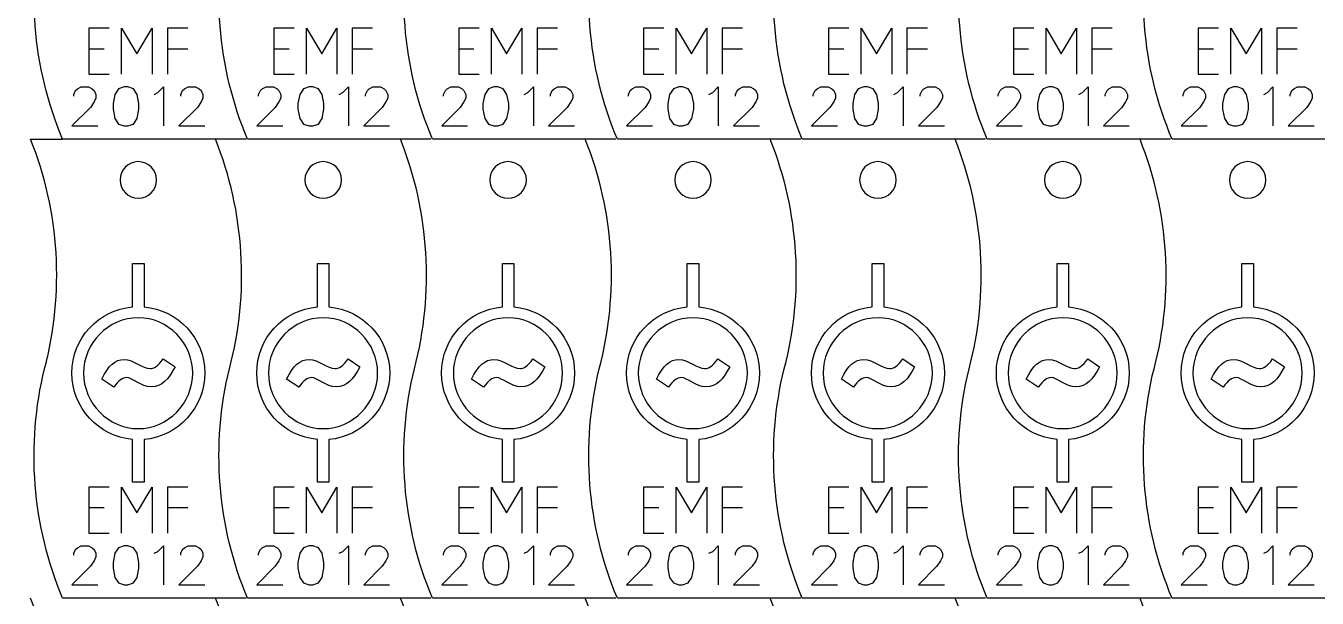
# Model space of a CAD drawing. Header units: millimetres. Extents: x 17 to 566, y -11 to 289.
# Drawn here: x 17.2 to 158, y 138.7 to 201 of the extents above; entities that cross this region are included whole.
import ezdxf

# ---------------------------------------------------------------- set-up
doc = ezdxf.new("R2010")
doc.units = ezdxf.units.MM
doc.layers.add('cut', color=7, linetype='CONTINUOUS')

msp = doc.modelspace()

# ---------------------------------------------------------------- linework, layer by layer
at = {"layer": 'cut', "color": 5}
for points in [[(24.03499, 200.747981), (24.03499, 195.747979)], [(26.25721, 200.747981), (24.03499, 200.747981)], [(27.597566, 200.747981), (29.264229, 197.970203)], [(27.597566, 195.747979), (27.597566, 200.747981)], [(29.264229, 197.970203), (30.930895, 200.747981)], [(30.930895, 200.747981), (30.930895, 195.747979)], [(32.597561, 200.747981), (32.597561, 195.747979)], [(34.819785, 200.747981), (32.597561, 200.747981)], [(44.204227, 200.747981), (44.204227, 195.747979)], [(46.426447, 200.747981), (44.204227, 200.747981)], [(47.766803, 200.747981), (49.433466, 197.970203)], [(47.766803, 195.747979), (47.766803, 200.747981)], [(49.433466, 197.970203), (51.100132, 200.747981)], [(51.100132, 200.747981), (51.100132, 195.747979)], [(52.766798, 200.747981), (52.766798, 195.747979)], [(54.989022, 200.747981), (52.766798, 200.747981)], [(64.373464, 200.747981), (64.373464, 195.747979)], [(66.595684, 200.747981), (64.373464, 200.747981)], [(67.936039, 200.747981), (69.602703, 197.970203)], [(67.936039, 195.747979), (67.936039, 200.747981)], [(69.602703, 197.970203), (71.269369, 200.747981)], [(71.269369, 200.747981), (71.269369, 195.747979)], [(72.936035, 200.747981), (72.936035, 195.747979)], [(75.158259, 200.747981), (72.936035, 200.747981)], [(84.542701, 200.747981), (84.542701, 195.747979)], [(86.764921, 200.747981), (84.542701, 200.747981)], [(88.105276, 200.747981), (89.77194, 197.970203)], [(88.105276, 195.747979), (88.105276, 200.747981)], [(89.77194, 197.970203), (91.438606, 200.747981)], [(91.438606, 200.747981), (91.438606, 195.747979)], [(93.105272, 200.747981), (93.105272, 195.747979)], [(95.327495, 200.747981), (93.105272, 200.747981)], [(104.711937, 200.747981), (104.711937, 195.747979)], [(106.934158, 200.747981), (104.711937, 200.747981)], [(108.274513, 200.747981), (109.941177, 197.970203)], [(108.274513, 195.747979), (108.274513, 200.747981)], [(109.941177, 197.970203), (111.607843, 200.747981)], [(111.607843, 200.747981), (111.607843, 195.747979)], [(113.274509, 200.747981), (113.274509, 195.747979)], [(115.496732, 200.747981), (113.274509, 200.747981)], [(124.881174, 200.747981), (124.881174, 195.747979)], [(127.103395, 200.747981), (124.881174, 200.747981)], [(128.44375, 200.747981), (130.110413, 197.970203)], [(128.44375, 195.747979), (128.44375, 200.747981)], [(130.110413, 197.970203), (131.77708, 200.747981)], [(131.77708, 200.747981), (131.77708, 195.747979)], [(133.443746, 200.747981), (133.443746, 195.747979)], [(135.665969, 200.747981), (133.443746, 200.747981)], [(145.050411, 200.747981), (145.050411, 195.747979)], [(147.272632, 200.747981), (145.050411, 200.747981)], [(148.612987, 200.747981), (150.27965, 197.970203)], [(148.612987, 195.747979), (148.612987, 200.747981)], [(150.27965, 197.970203), (151.946316, 200.747981)], [(151.946316, 200.747981), (151.946316, 195.747979)], [(153.612983, 200.747981), (153.612983, 195.747979)], [(155.835206, 200.747981), (153.612983, 200.747981)], [(24.03499, 198.525757), (25.701653, 198.525757)], [(32.597561, 198.525757), (34.819785, 198.525757)], [(44.204227, 198.525757), (45.87089, 198.525757)], [(52.766798, 198.525757), (54.989022, 198.525757)], [(64.373464, 198.525757), (66.040127, 198.525757)], [(72.936035, 198.525757), (75.158259, 198.525757)], [(84.542701, 198.525757), (86.209364, 198.525757)], [(93.105272, 198.525757), (95.327495, 198.525757)], [(104.711937, 198.525757), (106.378601, 198.525757)], [(113.274509, 198.525757), (115.496732, 198.525757)], [(124.881174, 198.525757), (126.547838, 198.525757)], [(133.443746, 198.525757), (135.665969, 198.525757)], [(145.050411, 198.525757), (146.717075, 198.525757)], [(153.612983, 198.525757), (155.835206, 198.525757)], [(24.03499, 195.747979), (26.25721, 195.747979)], [(44.204227, 195.747979), (46.426447, 195.747979)], [(64.373464, 195.747979), (66.595684, 195.747979)], [(84.542701, 195.747979), (86.764921, 195.747979)], [(104.711937, 195.747979), (106.934158, 195.747979)], [(124.881174, 195.747979), (127.103395, 195.747979)], [(145.050411, 195.747979), (147.272632, 195.747979)], [(22.381932, 193.548963), (22.583953, 193.953004)], [(22.381932, 193.346943), (22.381932, 193.548963)], [(22.583953, 193.953004), (22.785973, 194.155024)], [(22.785973, 194.155024), (23.190014, 194.357044)], [(23.190014, 194.357044), (23.998095, 194.357044)], [(23.998095, 194.357044), (24.402136, 194.155024)], [(24.402136, 194.155024), (24.604156, 193.953004)], [(24.604156, 193.953004), (24.806176, 193.548963)], [(24.806176, 193.144922), (24.604156, 192.740882)], [(24.806176, 193.548963), (24.806176, 193.144922)], [(26.876883, 193.548963), (26.674863, 192.538862)], [(27.280924, 194.155024), (26.876883, 193.548963)], [(27.886985, 194.357044), (27.280924, 194.155024)], [(28.291025, 194.357044), (27.886985, 194.357044)], [(28.897083, 194.155024), (28.291025, 194.357044)], [(29.301124, 193.548963), (28.897083, 194.155024)], [(29.503144, 192.538862), (29.301124, 193.548963)], [(31.16981, 193.548963), (31.573851, 193.750983)], [(31.573851, 193.750983), (32.179912, 194.357044)], [(32.179912, 194.357044), (32.179912, 190.114595)], [(34.048598, 193.548963), (34.250619, 193.953004)], [(34.048598, 193.346943), (34.048598, 193.548963)], [(34.250619, 193.953004), (34.452639, 194.155024)], [(34.452639, 194.155024), (34.85668, 194.357044)], [(34.85668, 194.357044), (35.664761, 194.357044)], [(35.664761, 194.357044), (36.068802, 194.155024)], [(36.068802, 194.155024), (36.270822, 193.953004)], [(36.270822, 193.953004), (36.472842, 193.548963)], [(36.472842, 193.144922), (36.270822, 192.740882)], [(36.472842, 193.548963), (36.472842, 193.144922)], [(42.551169, 193.548963), (42.75319, 193.953004)], [(42.551169, 193.346943), (42.551169, 193.548963)], [(42.75319, 193.953004), (42.95521, 194.155024)], [(42.95521, 194.155024), (43.359251, 194.357044)], [(43.359251, 194.357044), (44.167332, 194.357044)], [(44.167332, 194.357044), (44.571372, 194.155024)], [(44.571372, 194.155024), (44.773393, 193.953004)], [(44.773393, 193.953004), (44.975413, 193.548963)], [(44.975413, 193.144922), (44.773393, 192.740882)], [(44.975413, 193.548963), (44.975413, 193.144922)], [(47.04612, 193.548963), (46.8441, 192.538862)], [(47.450161, 194.155024), (47.04612, 193.548963)], [(48.056221, 194.357044), (47.450161, 194.155024)], [(48.460262, 194.357044), (48.056221, 194.357044)], [(49.06632, 194.155024), (48.460262, 194.357044)], [(49.470361, 193.548963), (49.06632, 194.155024)], [(49.672381, 192.538862), (49.470361, 193.548963)], [(51.339047, 193.548963), (51.743088, 193.750983)], [(51.743088, 193.750983), (52.349149, 194.357044)], [(52.349149, 194.357044), (52.349149, 190.114595)], [(54.217835, 193.548963), (54.419856, 193.953004)], [(54.217835, 193.346943), (54.217835, 193.548963)], [(54.419856, 193.953004), (54.621876, 194.155024)], [(54.621876, 194.155024), (55.025917, 194.357044)], [(55.025917, 194.357044), (55.833998, 194.357044)], [(55.833998, 194.357044), (56.238038, 194.155024)], [(56.238038, 194.155024), (56.440059, 193.953004)], [(56.440059, 193.953004), (56.642079, 193.548963)], [(56.642079, 193.144922), (56.440059, 192.740882)], [(56.642079, 193.548963), (56.642079, 193.144922)], [(62.720406, 193.548963), (62.922427, 193.953004)], [(62.720406, 193.346943), (62.720406, 193.548963)], [(62.922427, 193.953004), (63.124447, 194.155024)], [(63.124447, 194.155024), (63.528488, 194.357044)], [(63.528488, 194.357044), (64.336569, 194.357044)], [(64.336569, 194.357044), (64.740609, 194.155024)], [(64.740609, 194.155024), (64.94263, 193.953004)], [(64.94263, 193.953004), (65.14465, 193.548963)], [(65.14465, 193.144922), (64.94263, 192.740882)], [(65.14465, 193.548963), (65.14465, 193.144922)], [(67.215357, 193.548963), (67.013336, 192.538862)], [(67.619397, 194.155024), (67.215357, 193.548963)], [(68.225458, 194.357044), (67.619397, 194.155024)], [(68.629499, 194.357044), (68.225458, 194.357044)], [(69.235557, 194.155024), (68.629499, 194.357044)], [(69.639598, 193.548963), (69.235557, 194.155024)], [(69.841618, 192.538862), (69.639598, 193.548963)], [(71.508284, 193.548963), (71.912325, 193.750983)], [(71.912325, 193.750983), (72.518386, 194.357044)], [(72.518386, 194.357044), (72.518386, 190.114595)], [(74.387072, 193.548963), (74.589092, 193.953004)], [(74.387072, 193.346943), (74.387072, 193.548963)], [(74.589092, 193.953004), (74.791113, 194.155024)], [(74.791113, 194.155024), (75.195153, 194.357044)], [(75.195153, 194.357044), (76.003235, 194.357044)], [(76.003235, 194.357044), (76.407275, 194.155024)], [(76.407275, 194.155024), (76.609296, 193.953004)], [(76.609296, 193.953004), (76.811316, 193.548963)], [(76.811316, 193.144922), (76.609296, 192.740882)], [(76.811316, 193.548963), (76.811316, 193.144922)], [(82.889643, 193.548963), (83.091663, 193.953004)], [(82.889643, 193.346943), (82.889643, 193.548963)], [(83.091663, 193.953004), (83.293684, 194.155024)], [(83.293684, 194.155024), (83.697724, 194.357044)], [(83.697724, 194.357044), (84.505806, 194.357044)], [(84.505806, 194.357044), (84.909846, 194.155024)], [(84.909846, 194.155024), (85.111867, 193.953004)], [(85.111867, 193.953004), (85.313887, 193.548963)], [(85.313887, 193.144922), (85.111867, 192.740882)], [(85.313887, 193.548963), (85.313887, 193.144922)], [(87.384594, 193.548963), (87.182573, 192.538862)], [(87.788634, 194.155024), (87.384594, 193.548963)], [(88.394695, 194.357044), (87.788634, 194.155024)], [(88.798736, 194.357044), (88.394695, 194.357044)], [(89.404794, 194.155024), (88.798736, 194.357044)], [(89.808835, 193.548963), (89.404794, 194.155024)], [(90.010855, 192.538862), (89.808835, 193.548963)], [(91.677521, 193.548963), (92.081562, 193.750983)], [(92.081562, 193.750983), (92.687623, 194.357044)], [(92.687623, 194.357044), (92.687623, 190.114595)], [(94.556309, 193.548963), (94.758329, 193.953004)], [(94.556309, 193.346943), (94.556309, 193.548963)], [(94.758329, 193.953004), (94.96035, 194.155024)], [(94.96035, 194.155024), (95.36439, 194.357044)], [(95.36439, 194.357044), (96.172472, 194.357044)], [(96.172472, 194.357044), (96.576512, 194.155024)], [(96.576512, 194.155024), (96.778532, 193.953004)], [(96.778532, 193.953004), (96.980553, 193.548963)], [(96.980553, 193.144922), (96.778532, 192.740882)], [(96.980553, 193.548963), (96.980553, 193.144922)], [(103.05888, 193.548963), (103.2609, 193.953004)], [(103.05888, 193.346943), (103.05888, 193.548963)], [(103.2609, 193.953004), (103.462921, 194.155024)], [(103.462921, 194.155024), (103.866961, 194.357044)], [(103.866961, 194.357044), (104.675043, 194.357044)], [(104.675043, 194.357044), (105.079083, 194.155024)], [(105.079083, 194.155024), (105.281103, 193.953004)], [(105.281103, 193.953004), (105.483124, 193.548963)], [(105.483124, 193.144922), (105.281103, 192.740882)], [(105.483124, 193.548963), (105.483124, 193.144922)], [(107.553831, 193.548963), (107.35181, 192.538862)], [(107.957871, 194.155024), (107.553831, 193.548963)], [(108.563932, 194.357044), (107.957871, 194.155024)], [(108.967973, 194.357044), (108.563932, 194.357044)], [(109.574031, 194.155024), (108.967973, 194.357044)], [(109.978071, 193.548963), (109.574031, 194.155024)], [(110.180092, 192.538862), (109.978071, 193.548963)], [(111.846758, 193.548963), (112.250799, 193.750983)], [(112.250799, 193.750983), (112.856859, 194.357044)], [(112.856859, 194.357044), (112.856859, 190.114595)], [(114.725546, 193.548963), (114.927566, 193.953004)], [(114.725546, 193.346943), (114.725546, 193.548963)], [(114.927566, 193.953004), (115.129587, 194.155024)], [(115.129587, 194.155024), (115.533627, 194.357044)], [(115.533627, 194.357044), (116.341708, 194.357044)], [(116.341708, 194.357044), (116.745749, 194.155024)], [(116.745749, 194.155024), (116.947769, 193.953004)], [(116.947769, 193.953004), (117.14979, 193.548963)], [(117.14979, 193.144922), (116.947769, 192.740882)], [(117.14979, 193.548963), (117.14979, 193.144922)], [(123.228117, 193.548963), (123.430137, 193.953004)], [(123.228117, 193.346943), (123.228117, 193.548963)], [(123.430137, 193.953004), (123.632158, 194.155024)], [(123.632158, 194.155024), (124.036198, 194.357044)], [(124.036198, 194.357044), (124.844279, 194.357044)], [(124.844279, 194.357044), (125.24832, 194.155024)], [(125.24832, 194.155024), (125.45034, 193.953004)], [(125.45034, 193.953004), (125.652361, 193.548963)], [(125.652361, 193.144922), (125.45034, 192.740882)], [(125.652361, 193.548963), (125.652361, 193.144922)], [(127.723067, 193.548963), (127.521047, 192.538862)], [(128.127108, 194.155024), (127.723067, 193.548963)], [(128.733169, 194.357044), (128.127108, 194.155024)], [(129.13721, 194.357044), (128.733169, 194.357044)], [(129.743268, 194.155024), (129.13721, 194.357044)], [(130.147308, 193.548963), (129.743268, 194.155024)], [(130.349329, 192.538862), (130.147308, 193.548963)], [(132.015995, 193.548963), (132.420035, 193.750983)], [(132.420035, 193.750983), (133.026096, 194.357044)], [(133.026096, 194.357044), (133.026096, 190.114595)], [(134.894783, 193.548963), (135.096803, 193.953004)], [(134.894783, 193.346943), (134.894783, 193.548963)], [(135.096803, 193.953004), (135.298823, 194.155024)], [(135.298823, 194.155024), (135.702864, 194.357044)], [(135.702864, 194.357044), (136.510945, 194.357044)], [(136.510945, 194.357044), (136.914986, 194.155024)], [(136.914986, 194.155024), (137.117006, 193.953004)], [(137.117006, 193.953004), (137.319027, 193.548963)], [(137.319027, 193.144922), (137.117006, 192.740882)], [(137.319027, 193.548963), (137.319027, 193.144922)], [(143.397354, 193.548963), (143.599374, 193.953004)], [(143.397354, 193.346943), (143.397354, 193.548963)], [(143.599374, 193.953004), (143.801394, 194.155024)], [(143.801394, 194.155024), (144.205435, 194.357044)], [(144.205435, 194.357044), (145.013516, 194.357044)], [(145.013516, 194.357044), (145.417557, 194.155024)], [(145.417557, 194.155024), (145.619577, 193.953004)], [(145.619577, 193.953004), (145.821598, 193.548963)], [(145.821598, 193.144922), (145.619577, 192.740882)], [(145.821598, 193.548963), (145.821598, 193.144922)], [(147.892304, 193.548963), (147.690284, 192.538862)], [(148.296345, 194.155024), (147.892304, 193.548963)], [(148.902406, 194.357044), (148.296345, 194.155024)], [(149.306447, 194.357044), (148.902406, 194.357044)], [(149.912505, 194.155024), (149.306447, 194.357044)], [(150.316545, 193.548963), (149.912505, 194.155024)], [(150.518566, 192.538862), (150.316545, 193.548963)], [(152.185232, 193.548963), (152.589272, 193.750983)], [(152.589272, 193.750983), (153.195333, 194.357044)], [(153.195333, 194.357044), (153.195333, 190.114595)], [(155.06402, 193.548963), (155.26604, 193.953004)], [(155.06402, 193.346943), (155.06402, 193.548963)], [(155.26604, 193.953004), (155.46806, 194.155024)], [(155.46806, 194.155024), (155.872101, 194.357044)], [(155.872101, 194.357044), (156.680182, 194.357044)], [(156.680182, 194.357044), (157.084223, 194.155024)], [(157.084223, 194.155024), (157.286243, 193.953004)], [(157.286243, 193.953004), (157.488263, 193.548963)], [(157.488263, 193.144922), (157.286243, 192.740882)], [(157.488263, 193.548963), (157.488263, 193.144922)], [(24.200115, 192.134821), (22.179912, 190.114595)], [(24.604156, 192.740882), (24.200115, 192.134821)], [(26.674863, 192.538862), (26.674863, 191.932801)], [(26.674863, 191.932801), (26.876883, 190.922682)], [(29.301124, 190.922682), (29.503144, 191.932801)], [(29.503144, 191.932801), (29.503144, 192.538862)], [(35.866781, 192.134821), (33.846581, 190.114595)], [(36.270822, 192.740882), (35.866781, 192.134821)], [(44.369352, 192.134821), (42.349149, 190.114595)], [(44.773393, 192.740882), (44.369352, 192.134821)], [(46.8441, 192.538862), (46.8441, 191.932801)], [(46.8441, 191.932801), (47.04612, 190.922682)], [(49.470361, 190.922682), (49.672381, 191.932801)], [(49.672381, 191.932801), (49.672381, 192.538862)], [(56.036018, 192.134821), (54.015818, 190.114595)], [(56.440059, 192.740882), (56.036018, 192.134821)], [(64.538589, 192.134821), (62.518386, 190.114595)], [(64.94263, 192.740882), (64.538589, 192.134821)], [(67.013336, 192.538862), (67.013336, 191.932801)], [(67.013336, 191.932801), (67.215357, 190.922682)], [(69.639598, 190.922682), (69.841618, 191.932801)], [(69.841618, 191.932801), (69.841618, 192.538862)], [(76.205255, 192.134821), (74.185055, 190.114595)], [(76.609296, 192.740882), (76.205255, 192.134821)], [(84.707826, 192.134821), (82.687623, 190.114595)], [(85.111867, 192.740882), (84.707826, 192.134821)], [(87.182573, 192.538862), (87.182573, 191.932801)], [(87.182573, 191.932801), (87.384594, 190.922682)], [(89.808835, 190.922682), (90.010855, 191.932801)], [(90.010855, 191.932801), (90.010855, 192.538862)], [(96.374492, 192.134821), (94.354292, 190.114595)], [(96.778532, 192.740882), (96.374492, 192.134821)], [(104.877063, 192.134821), (102.85686, 190.114595)], [(105.281103, 192.740882), (104.877063, 192.134821)], [(107.35181, 192.538862), (107.35181, 191.932801)], [(107.35181, 191.932801), (107.553831, 190.922682)], [(109.978071, 190.922682), (110.180092, 191.932801)], [(110.180092, 191.932801), (110.180092, 192.538862)], [(116.543729, 192.134821), (114.523528, 190.114595)], [(116.947769, 192.740882), (116.543729, 192.134821)], [(125.0463, 192.134821), (123.026097, 190.114595)], [(125.45034, 192.740882), (125.0463, 192.134821)], [(127.521047, 192.538862), (127.521047, 191.932801)], [(127.521047, 191.932801), (127.723067, 190.922682)], [(130.147308, 190.922682), (130.349329, 191.932801)], [(130.349329, 191.932801), (130.349329, 192.538862)], [(136.712966, 192.134821), (134.692765, 190.114595)], [(137.117006, 192.740882), (136.712966, 192.134821)], [(145.215537, 192.134821), (143.195334, 190.114595)], [(145.619577, 192.740882), (145.215537, 192.134821)], [(147.690284, 192.538862), (147.690284, 191.932801)], [(147.690284, 191.932801), (147.892304, 190.922682)], [(150.316545, 190.922682), (150.518566, 191.932801)], [(150.518566, 191.932801), (150.518566, 192.538862)], [(156.882203, 192.134821), (154.862002, 190.114595)], [(157.286243, 192.740882), (156.882203, 192.134821)], [(26.876883, 190.922682), (27.280924, 190.316638)], [(27.280924, 190.316638), (27.886985, 190.114595)], [(28.291025, 190.114595), (28.897083, 190.316638)], [(28.897083, 190.316638), (29.301124, 190.922682)], [(47.04612, 190.922682), (47.450161, 190.316638)], [(47.450161, 190.316638), (48.056221, 190.114595)], [(48.460262, 190.114595), (49.06632, 190.316638)], [(49.06632, 190.316638), (49.470361, 190.922682)], [(67.215357, 190.922682), (67.619397, 190.316638)], [(67.619397, 190.316638), (68.225458, 190.114595)], [(68.629499, 190.114595), (69.235557, 190.316638)], [(69.235557, 190.316638), (69.639598, 190.922682)], [(87.384594, 190.922682), (87.788634, 190.316638)], [(87.788634, 190.316638), (88.394695, 190.114595)], [(88.798736, 190.114595), (89.404794, 190.316638)], [(89.404794, 190.316638), (89.808835, 190.922682)], [(107.553831, 190.922682), (107.957871, 190.316638)], [(107.957871, 190.316638), (108.563932, 190.114595)], [(108.967973, 190.114595), (109.574031, 190.316638)], [(109.574031, 190.316638), (109.978071, 190.922682)], [(127.723067, 190.922682), (128.127108, 190.316638)], [(128.127108, 190.316638), (128.733169, 190.114595)], [(129.13721, 190.114595), (129.743268, 190.316638)], [(129.743268, 190.316638), (130.147308, 190.922682)], [(147.892304, 190.922682), (148.296345, 190.316638)], [(148.296345, 190.316638), (148.902406, 190.114595)], [(149.306447, 190.114595), (149.912505, 190.316638)], [(149.912505, 190.316638), (150.316545, 190.922682)], [(22.179912, 190.114595), (25.008197, 190.114595)], [(27.886985, 190.114595), (28.291025, 190.114595)], [(33.846581, 190.114595), (36.674862, 190.114595)], [(42.349149, 190.114595), (45.177433, 190.114595)], [(48.056221, 190.114595), (48.460262, 190.114595)], [(54.015818, 190.114595), (56.844099, 190.114595)], [(62.518386, 190.114595), (65.34667, 190.114595)], [(68.225458, 190.114595), (68.629499, 190.114595)], [(74.185055, 190.114595), (77.013336, 190.114595)], [(82.687623, 190.114595), (85.515907, 190.114595)], [(88.394695, 190.114595), (88.798736, 190.114595)], [(94.354292, 190.114595), (97.182573, 190.114595)], [(102.85686, 190.114595), (105.685144, 190.114595)], [(108.563932, 190.114595), (108.967973, 190.114595)], [(114.523528, 190.114595), (117.35181, 190.114595)], [(123.026097, 190.114595), (125.854381, 190.114595)], [(128.733169, 190.114595), (129.13721, 190.114595)], [(134.692765, 190.114595), (137.521047, 190.114595)], [(143.195334, 190.114595), (146.023618, 190.114595)], [(148.902406, 190.114595), (149.306447, 190.114595)], [(154.862002, 190.114595), (157.690284, 190.114595)], [(28.799192, 175.104302), (30.055586, 175.104302), (30.055586, 170.389144)], [(28.799192, 170.389144), (28.799192, 175.104302)], [(48.968429, 175.104302), (50.224823, 175.104302), (50.224823, 170.389144)], [(48.968429, 170.389144), (48.968429, 175.104302)], [(69.137665, 175.104302), (70.39406, 175.104302), (70.39406, 170.389144)], [(69.137665, 170.389144), (69.137665, 175.104302)], [(89.306902, 175.104302), (90.563296, 175.104302), (90.563296, 170.389144)], [(89.306902, 170.389144), (89.306902, 175.104302)], [(109.476139, 175.104302), (110.732533, 175.104302), (110.732533, 170.389144)], [(109.476139, 170.389144), (109.476139, 175.104302)], [(129.645376, 175.104302), (130.90177, 175.104302), (130.90177, 170.389144)], [(129.645376, 170.389144), (129.645376, 175.104302)], [(149.814613, 175.104302), (151.071007, 175.104302), (151.071007, 170.389144)], [(149.814613, 170.389144), (149.814613, 175.104302)], [(32.137833, 164.724436), (33.432259, 163.861401)], [(52.307069, 164.724436), (53.601496, 163.861401)], [(72.476306, 164.724436), (73.770733, 163.861401)], [(92.645543, 164.724436), (93.93997, 163.861401)], [(112.81478, 164.724436), (114.109206, 163.861401)], [(132.984017, 164.724436), (134.278443, 163.861401)], [(153.153254, 164.724436), (154.44768, 163.861401)], [(23.452969, 163.186181), (23.452969, 163.186181)], [(26.754438, 161.648017), (25.441264, 162.510826)], [(43.622206, 163.186181), (43.622206, 163.186181)], [(46.923675, 161.648017), (45.610501, 162.510826)], [(63.791442, 163.186181), (63.791442, 163.186181)], [(67.092912, 161.648017), (65.779737, 162.510826)], [(83.960679, 163.186181), (83.960679, 163.186181)], [(87.262149, 161.648017), (85.948974, 162.510826)], [(104.129916, 163.186181), (104.129916, 163.186181)], [(107.431386, 161.648017), (106.118211, 162.510826)], [(124.299153, 163.186181), (124.299153, 163.186181)], [(127.600623, 161.648017), (126.287448, 162.510826)], [(144.46839, 163.186181), (144.46839, 163.186181)], [(147.769859, 161.648017), (146.456685, 162.510826)], [(30.055586, 155.945372), (30.055586, 151.280504), (28.799192, 151.280504), (28.799192, 155.945372)], [(50.224823, 155.945372), (50.224823, 151.280504), (48.968429, 151.280504), (48.968429, 155.945372)], [(70.39406, 155.945372), (70.39406, 151.280504), (69.137665, 151.280504), (69.137665, 155.945372)], [(90.563296, 155.945372), (90.563296, 151.280504), (89.306902, 151.280504), (89.306902, 155.945372)], [(110.732533, 155.945372), (110.732533, 151.280504), (109.476139, 151.280504), (109.476139, 155.945372)], [(130.90177, 155.945372), (130.90177, 151.280504), (129.645376, 151.280504), (129.645376, 155.945372)], [(151.071007, 155.945372), (151.071007, 151.280504), (149.814613, 151.280504), (149.814613, 155.945372)], [(24.03499, 150.748007), (24.03499, 145.748006)], [(26.25721, 150.748007), (24.03499, 150.748007)], [(27.597566, 150.748007), (29.264229, 147.970229)], [(27.597566, 145.748006), (27.597566, 150.748007)], [(29.264229, 147.970229), (30.930895, 150.748007)], [(30.930895, 150.748007), (30.930895, 145.748006)], [(32.597561, 150.748007), (32.597561, 145.748006)], [(34.819785, 150.748007), (32.597561, 150.748007)], [(44.204227, 150.748007), (44.204227, 145.748006)], [(46.426447, 150.748007), (44.204227, 150.748007)], [(47.766803, 150.748007), (49.433466, 147.970229)], [(47.766803, 145.748006), (47.766803, 150.748007)], [(49.433466, 147.970229), (51.100132, 150.748007)], [(51.100132, 150.748007), (51.100132, 145.748006)], [(52.766798, 150.748007), (52.766798, 145.748006)], [(54.989022, 150.748007), (52.766798, 150.748007)], [(64.373464, 150.748007), (64.373464, 145.748006)], [(66.595684, 150.748007), (64.373464, 150.748007)], [(67.936039, 150.748007), (69.602703, 147.970229)], [(67.936039, 145.748006), (67.936039, 150.748007)], [(69.602703, 147.970229), (71.269369, 150.748007)], [(71.269369, 150.748007), (71.269369, 145.748006)], [(72.936035, 150.748007), (72.936035, 145.748006)], [(75.158259, 150.748007), (72.936035, 150.748007)], [(84.542701, 150.748007), (84.542701, 145.748006)], [(86.764921, 150.748007), (84.542701, 150.748007)], [(88.105276, 150.748007), (89.77194, 147.970229)], [(88.105276, 145.748006), (88.105276, 150.748007)], [(89.77194, 147.970229), (91.438606, 150.748007)], [(91.438606, 150.748007), (91.438606, 145.748006)], [(93.105272, 150.748007), (93.105272, 145.748006)], [(95.327495, 150.748007), (93.105272, 150.748007)], [(104.711937, 150.748007), (104.711937, 145.748006)], [(106.934158, 150.748007), (104.711937, 150.748007)], [(108.274513, 150.748007), (109.941177, 147.970229)], [(108.274513, 145.748006), (108.274513, 150.748007)], [(109.941177, 147.970229), (111.607843, 150.748007)], [(111.607843, 150.748007), (111.607843, 145.748006)], [(113.274509, 150.748007), (113.274509, 145.748006)], [(115.496732, 150.748007), (113.274509, 150.748007)], [(124.881174, 150.748007), (124.881174, 145.748006)], [(127.103395, 150.748007), (124.881174, 150.748007)], [(128.44375, 150.748007), (130.110413, 147.970229)], [(128.44375, 145.748006), (128.44375, 150.748007)], [(130.110413, 147.970229), (131.77708, 150.748007)], [(131.77708, 150.748007), (131.77708, 145.748006)], [(133.443746, 150.748007), (133.443746, 145.748006)], [(135.665969, 150.748007), (133.443746, 150.748007)], [(145.050411, 150.748007), (145.050411, 145.748006)], [(147.272632, 150.748007), (145.050411, 150.748007)], [(148.612987, 150.748007), (150.27965, 147.970229)], [(148.612987, 145.748006), (148.612987, 150.748007)], [(150.27965, 147.970229), (151.946316, 150.748007)], [(151.946316, 150.748007), (151.946316, 145.748006)], [(153.612983, 150.748007), (153.612983, 145.748006)], [(155.835206, 150.748007), (153.612983, 150.748007)], [(24.03499, 148.525784), (25.701653, 148.525784)], [(32.597561, 148.525784), (34.819785, 148.525784)], [(44.204227, 148.525784), (45.87089, 148.525784)], [(52.766798, 148.525784), (54.989022, 148.525784)], [(64.373464, 148.525784), (66.040127, 148.525784)], [(72.936035, 148.525784), (75.158259, 148.525784)], [(84.542701, 148.525784), (86.209364, 148.525784)], [(93.105272, 148.525784), (95.327495, 148.525784)], [(104.711937, 148.525784), (106.378601, 148.525784)], [(113.274509, 148.525784), (115.496732, 148.525784)], [(124.881174, 148.525784), (126.547838, 148.525784)], [(133.443746, 148.525784), (135.665969, 148.525784)], [(145.050411, 148.525784), (146.717075, 148.525784)], [(153.612983, 148.525784), (155.835206, 148.525784)], [(24.03499, 145.748006), (26.25721, 145.748006)], [(44.204227, 145.748006), (46.426447, 145.748006)], [(64.373464, 145.748006), (66.595684, 145.748006)], [(84.542701, 145.748006), (86.764921, 145.748006)], [(104.711937, 145.748006), (106.934158, 145.748006)], [(124.881174, 145.748006), (127.103395, 145.748006)], [(145.050411, 145.748006), (147.272632, 145.748006)], [(22.381932, 143.54899), (22.583953, 143.95303)], [(22.583953, 143.95303), (22.785973, 144.155051)], [(22.785973, 144.155051), (23.190014, 144.357071)], [(23.190014, 144.357071), (23.998095, 144.357071)], [(23.998095, 144.357071), (24.402136, 144.155051)], [(24.402136, 144.155051), (24.604156, 143.95303)], [(24.604156, 143.95303), (24.806176, 143.54899)], [(27.280924, 144.155051), (26.876883, 143.54899)], [(27.886985, 144.357071), (27.280924, 144.155051)], [(28.291025, 144.357071), (27.886985, 144.357071)], [(28.897083, 144.155051), (28.291025, 144.357071)], [(29.301124, 143.54899), (28.897083, 144.155051)], [(31.16981, 143.54899), (31.573851, 143.75101)], [(31.573851, 143.75101), (32.179912, 144.357071)], [(32.179912, 144.357071), (32.179912, 140.114622)], [(34.048598, 143.54899), (34.250619, 143.95303)], [(34.250619, 143.95303), (34.452639, 144.155051)], [(34.452639, 144.155051), (34.85668, 144.357071)], [(34.85668, 144.357071), (35.664761, 144.357071)], [(35.664761, 144.357071), (36.068802, 144.155051)], [(36.068802, 144.155051), (36.270822, 143.95303)], [(36.270822, 143.95303), (36.472842, 143.54899)], [(42.551169, 143.54899), (42.75319, 143.95303)], [(42.75319, 143.95303), (42.95521, 144.155051)], [(42.95521, 144.155051), (43.359251, 144.357071)], [(43.359251, 144.357071), (44.167332, 144.357071)], [(44.167332, 144.357071), (44.571372, 144.155051)], [(44.571372, 144.155051), (44.773393, 143.95303)], [(44.773393, 143.95303), (44.975413, 143.54899)], [(47.450161, 144.155051), (47.04612, 143.54899)], [(48.056221, 144.357071), (47.450161, 144.155051)], [(48.460262, 144.357071), (48.056221, 144.357071)], [(49.06632, 144.155051), (48.460262, 144.357071)], [(49.470361, 143.54899), (49.06632, 144.155051)], [(51.339047, 143.54899), (51.743088, 143.75101)], [(51.743088, 143.75101), (52.349149, 144.357071)], [(52.349149, 144.357071), (52.349149, 140.114622)], [(54.217835, 143.54899), (54.419856, 143.95303)], [(54.419856, 143.95303), (54.621876, 144.155051)], [(54.621876, 144.155051), (55.025917, 144.357071)], [(55.025917, 144.357071), (55.833998, 144.357071)], [(55.833998, 144.357071), (56.238038, 144.155051)], [(56.238038, 144.155051), (56.440059, 143.95303)], [(56.440059, 143.95303), (56.642079, 143.54899)], [(62.720406, 143.54899), (62.922427, 143.95303)], [(62.922427, 143.95303), (63.124447, 144.155051)], [(63.124447, 144.155051), (63.528488, 144.357071)], [(63.528488, 144.357071), (64.336569, 144.357071)], [(64.336569, 144.357071), (64.740609, 144.155051)], [(64.740609, 144.155051), (64.94263, 143.95303)], [(64.94263, 143.95303), (65.14465, 143.54899)], [(67.619397, 144.155051), (67.215357, 143.54899)], [(68.225458, 144.357071), (67.619397, 144.155051)], [(68.629499, 144.357071), (68.225458, 144.357071)], [(69.235557, 144.155051), (68.629499, 144.357071)], [(69.639598, 143.54899), (69.235557, 144.155051)], [(71.508284, 143.54899), (71.912325, 143.75101)], [(71.912325, 143.75101), (72.518386, 144.357071)], [(72.518386, 144.357071), (72.518386, 140.114622)], [(74.387072, 143.54899), (74.589092, 143.95303)], [(74.589092, 143.95303), (74.791113, 144.155051)], [(74.791113, 144.155051), (75.195153, 144.357071)], [(75.195153, 144.357071), (76.003235, 144.357071)], [(76.003235, 144.357071), (76.407275, 144.155051)], [(76.407275, 144.155051), (76.609296, 143.95303)], [(76.609296, 143.95303), (76.811316, 143.54899)], [(82.889643, 143.54899), (83.091663, 143.95303)], [(83.091663, 143.95303), (83.293684, 144.155051)], [(83.293684, 144.155051), (83.697724, 144.357071)], [(83.697724, 144.357071), (84.505806, 144.357071)], [(84.505806, 144.357071), (84.909846, 144.155051)], [(84.909846, 144.155051), (85.111867, 143.95303)], [(85.111867, 143.95303), (85.313887, 143.54899)], [(87.788634, 144.155051), (87.384594, 143.54899)], [(88.394695, 144.357071), (87.788634, 144.155051)], [(88.798736, 144.357071), (88.394695, 144.357071)], [(89.404794, 144.155051), (88.798736, 144.357071)], [(89.808835, 143.54899), (89.404794, 144.155051)], [(91.677521, 143.54899), (92.081562, 143.75101)], [(92.081562, 143.75101), (92.687623, 144.357071)], [(92.687623, 144.357071), (92.687623, 140.114622)], [(94.556309, 143.54899), (94.758329, 143.95303)], [(94.758329, 143.95303), (94.96035, 144.155051)], [(94.96035, 144.155051), (95.36439, 144.357071)], [(95.36439, 144.357071), (96.172472, 144.357071)], [(96.172472, 144.357071), (96.576512, 144.155051)], [(96.576512, 144.155051), (96.778532, 143.95303)], [(96.778532, 143.95303), (96.980553, 143.54899)], [(103.05888, 143.54899), (103.2609, 143.95303)], [(103.2609, 143.95303), (103.462921, 144.155051)], [(103.462921, 144.155051), (103.866961, 144.357071)], [(103.866961, 144.357071), (104.675043, 144.357071)], [(104.675043, 144.357071), (105.079083, 144.155051)], [(105.079083, 144.155051), (105.281103, 143.95303)], [(105.281103, 143.95303), (105.483124, 143.54899)], [(107.957871, 144.155051), (107.553831, 143.54899)], [(108.563932, 144.357071), (107.957871, 144.155051)], [(108.967973, 144.357071), (108.563932, 144.357071)], [(109.574031, 144.155051), (108.967973, 144.357071)], [(109.978071, 143.54899), (109.574031, 144.155051)], [(111.846758, 143.54899), (112.250799, 143.75101)], [(112.250799, 143.75101), (112.856859, 144.357071)], [(112.856859, 144.357071), (112.856859, 140.114622)], [(114.725546, 143.54899), (114.927566, 143.95303)], [(114.927566, 143.95303), (115.129587, 144.155051)], [(115.129587, 144.155051), (115.533627, 144.357071)], [(115.533627, 144.357071), (116.341708, 144.357071)], [(116.341708, 144.357071), (116.745749, 144.155051)], [(116.745749, 144.155051), (116.947769, 143.95303)], [(116.947769, 143.95303), (117.14979, 143.54899)], [(123.228117, 143.54899), (123.430137, 143.95303)], [(123.430137, 143.95303), (123.632158, 144.155051)], [(123.632158, 144.155051), (124.036198, 144.357071)], [(124.036198, 144.357071), (124.844279, 144.357071)], [(124.844279, 144.357071), (125.24832, 144.155051)], [(125.24832, 144.155051), (125.45034, 143.95303)], [(125.45034, 143.95303), (125.652361, 143.54899)], [(128.127108, 144.155051), (127.723067, 143.54899)], [(128.733169, 144.357071), (128.127108, 144.155051)], [(129.13721, 144.357071), (128.733169, 144.357071)], [(129.743268, 144.155051), (129.13721, 144.357071)], [(130.147308, 143.54899), (129.743268, 144.155051)], [(132.015995, 143.54899), (132.420035, 143.75101)], [(132.420035, 143.75101), (133.026096, 144.357071)], [(133.026096, 144.357071), (133.026096, 140.114622)], [(134.894783, 143.54899), (135.096803, 143.95303)], [(135.096803, 143.95303), (135.298823, 144.155051)], [(135.298823, 144.155051), (135.702864, 144.357071)], [(135.702864, 144.357071), (136.510945, 144.357071)], [(136.510945, 144.357071), (136.914986, 144.155051)], [(136.914986, 144.155051), (137.117006, 143.95303)], [(137.117006, 143.95303), (137.319027, 143.54899)], [(143.397354, 143.54899), (143.599374, 143.95303)], [(143.599374, 143.95303), (143.801394, 144.155051)], [(143.801394, 144.155051), (144.205435, 144.357071)], [(144.205435, 144.357071), (145.013516, 144.357071)], [(145.013516, 144.357071), (145.417557, 144.155051)], [(145.417557, 144.155051), (145.619577, 143.95303)], [(145.619577, 143.95303), (145.821598, 143.54899)], [(148.296345, 144.155051), (147.892304, 143.54899)], [(148.902406, 144.357071), (148.296345, 144.155051)], [(149.306447, 144.357071), (148.902406, 144.357071)], [(149.912505, 144.155051), (149.306447, 144.357071)], [(150.316545, 143.54899), (149.912505, 144.155051)], [(152.185232, 143.54899), (152.589272, 143.75101)], [(152.589272, 143.75101), (153.195333, 144.357071)], [(153.195333, 144.357071), (153.195333, 140.114622)], [(155.06402, 143.54899), (155.26604, 143.95303)], [(155.26604, 143.95303), (155.46806, 144.155051)], [(155.46806, 144.155051), (155.872101, 144.357071)], [(155.872101, 144.357071), (156.680182, 144.357071)], [(156.680182, 144.357071), (157.084223, 144.155051)], [(157.084223, 144.155051), (157.286243, 143.95303)], [(157.286243, 143.95303), (157.488263, 143.54899)], [(22.381932, 143.346969), (22.381932, 143.54899)], [(24.604156, 142.740908), (24.200115, 142.134848)], [(24.806176, 143.144949), (24.604156, 142.740908)], [(24.806176, 143.54899), (24.806176, 143.144949)], [(26.876883, 143.54899), (26.674863, 142.538888)], [(26.674863, 142.538888), (26.674863, 141.932827)], [(29.503144, 142.538888), (29.301124, 143.54899)], [(29.503144, 141.932827), (29.503144, 142.538888)], [(34.048598, 143.346969), (34.048598, 143.54899)], [(36.270822, 142.740908), (35.866781, 142.134848)], [(36.472842, 143.144949), (36.270822, 142.740908)], [(36.472842, 143.54899), (36.472842, 143.144949)], [(42.551169, 143.346969), (42.551169, 143.54899)], [(44.773393, 142.740908), (44.369352, 142.134848)], [(44.975413, 143.144949), (44.773393, 142.740908)], [(44.975413, 143.54899), (44.975413, 143.144949)], [(47.04612, 143.54899), (46.8441, 142.538888)], [(46.8441, 142.538888), (46.8441, 141.932827)], [(49.672381, 142.538888), (49.470361, 143.54899)], [(49.672381, 141.932827), (49.672381, 142.538888)], [(54.217835, 143.346969), (54.217835, 143.54899)], [(56.440059, 142.740908), (56.036018, 142.134848)], [(56.642079, 143.144949), (56.440059, 142.740908)], [(56.642079, 143.54899), (56.642079, 143.144949)], [(62.720406, 143.346969), (62.720406, 143.54899)], [(64.94263, 142.740908), (64.538589, 142.134848)], [(65.14465, 143.144949), (64.94263, 142.740908)], [(65.14465, 143.54899), (65.14465, 143.144949)], [(67.215357, 143.54899), (67.013336, 142.538888)], [(67.013336, 142.538888), (67.013336, 141.932827)], [(69.841618, 142.538888), (69.639598, 143.54899)], [(69.841618, 141.932827), (69.841618, 142.538888)], [(74.387072, 143.346969), (74.387072, 143.54899)], [(76.609296, 142.740908), (76.205255, 142.134848)], [(76.811316, 143.144949), (76.609296, 142.740908)], [(76.811316, 143.54899), (76.811316, 143.144949)], [(82.889643, 143.346969), (82.889643, 143.54899)], [(85.111867, 142.740908), (84.707826, 142.134848)], [(85.313887, 143.144949), (85.111867, 142.740908)], [(85.313887, 143.54899), (85.313887, 143.144949)], [(87.384594, 143.54899), (87.182573, 142.538888)], [(87.182573, 142.538888), (87.182573, 141.932827)], [(90.010855, 142.538888), (89.808835, 143.54899)], [(90.010855, 141.932827), (90.010855, 142.538888)], [(94.556309, 143.346969), (94.556309, 143.54899)], [(96.778532, 142.740908), (96.374492, 142.134848)], [(96.980553, 143.144949), (96.778532, 142.740908)], [(96.980553, 143.54899), (96.980553, 143.144949)], [(103.05888, 143.346969), (103.05888, 143.54899)], [(105.281103, 142.740908), (104.877063, 142.134848)], [(105.483124, 143.144949), (105.281103, 142.740908)], [(105.483124, 143.54899), (105.483124, 143.144949)], [(107.553831, 143.54899), (107.35181, 142.538888)], [(107.35181, 142.538888), (107.35181, 141.932827)], [(110.180092, 142.538888), (109.978071, 143.54899)], [(110.180092, 141.932827), (110.180092, 142.538888)], [(114.725546, 143.346969), (114.725546, 143.54899)], [(116.947769, 142.740908), (116.543729, 142.134848)], [(117.14979, 143.144949), (116.947769, 142.740908)], [(117.14979, 143.54899), (117.14979, 143.144949)], [(123.228117, 143.346969), (123.228117, 143.54899)], [(125.45034, 142.740908), (125.0463, 142.134848)], [(125.652361, 143.144949), (125.45034, 142.740908)], [(125.652361, 143.54899), (125.652361, 143.144949)], [(127.723067, 143.54899), (127.521047, 142.538888)], [(127.521047, 142.538888), (127.521047, 141.932827)], [(130.349329, 142.538888), (130.147308, 143.54899)], [(130.349329, 141.932827), (130.349329, 142.538888)], [(134.894783, 143.346969), (134.894783, 143.54899)], [(137.117006, 142.740908), (136.712966, 142.134848)], [(137.319027, 143.144949), (137.117006, 142.740908)], [(137.319027, 143.54899), (137.319027, 143.144949)], [(143.397354, 143.346969), (143.397354, 143.54899)], [(145.619577, 142.740908), (145.215537, 142.134848)], [(145.821598, 143.144949), (145.619577, 142.740908)], [(145.821598, 143.54899), (145.821598, 143.144949)], [(147.892304, 143.54899), (147.690284, 142.538888)], [(147.690284, 142.538888), (147.690284, 141.932827)], [(150.518566, 142.538888), (150.316545, 143.54899)], [(150.518566, 141.932827), (150.518566, 142.538888)], [(155.06402, 143.346969), (155.06402, 143.54899)], [(157.286243, 142.740908), (156.882203, 142.134848)], [(157.488263, 143.144949), (157.286243, 142.740908)], [(157.488263, 143.54899), (157.488263, 143.144949)], [(24.200115, 142.134848), (22.179912, 140.114622)], [(26.674863, 141.932827), (26.876883, 140.922709)], [(26.876883, 140.922709), (27.280924, 140.316665)], [(28.897083, 140.316665), (29.301124, 140.922709)], [(29.301124, 140.922709), (29.503144, 141.932827)], [(35.866781, 142.134848), (33.846581, 140.114622)], [(44.369352, 142.134848), (42.349149, 140.114622)], [(46.8441, 141.932827), (47.04612, 140.922709)], [(47.04612, 140.922709), (47.450161, 140.316665)], [(49.06632, 140.316665), (49.470361, 140.922709)], [(49.470361, 140.922709), (49.672381, 141.932827)], [(56.036018, 142.134848), (54.015818, 140.114622)], [(64.538589, 142.134848), (62.518386, 140.114622)], [(67.013336, 141.932827), (67.215357, 140.922709)], [(67.215357, 140.922709), (67.619397, 140.316665)], [(69.235557, 140.316665), (69.639598, 140.922709)], [(69.639598, 140.922709), (69.841618, 141.932827)], [(76.205255, 142.134848), (74.185055, 140.114622)], [(84.707826, 142.134848), (82.687623, 140.114622)], [(87.182573, 141.932827), (87.384594, 140.922709)], [(87.384594, 140.922709), (87.788634, 140.316665)], [(89.404794, 140.316665), (89.808835, 140.922709)], [(89.808835, 140.922709), (90.010855, 141.932827)], [(96.374492, 142.134848), (94.354292, 140.114622)], [(104.877063, 142.134848), (102.85686, 140.114622)], [(107.35181, 141.932827), (107.553831, 140.922709)], [(107.553831, 140.922709), (107.957871, 140.316665)], [(109.574031, 140.316665), (109.978071, 140.922709)], [(109.978071, 140.922709), (110.180092, 141.932827)], [(116.543729, 142.134848), (114.523528, 140.114622)], [(125.0463, 142.134848), (123.026097, 140.114622)], [(127.521047, 141.932827), (127.723067, 140.922709)], [(127.723067, 140.922709), (128.127108, 140.316665)], [(129.743268, 140.316665), (130.147308, 140.922709)], [(130.147308, 140.922709), (130.349329, 141.932827)], [(136.712966, 142.134848), (134.692765, 140.114622)], [(145.215537, 142.134848), (143.195334, 140.114622)], [(147.690284, 141.932827), (147.892304, 140.922709)], [(147.892304, 140.922709), (148.296345, 140.316665)], [(149.912505, 140.316665), (150.316545, 140.922709)], [(150.316545, 140.922709), (150.518566, 141.932827)], [(156.882203, 142.134848), (154.862002, 140.114622)], [(22.179912, 140.114622), (25.008197, 140.114622)], [(27.280924, 140.316665), (27.886985, 140.114622)], [(27.886985, 140.114622), (28.291025, 140.114622)], [(28.291025, 140.114622), (28.897083, 140.316665)], [(33.846581, 140.114622), (36.674862, 140.114622)], [(42.349149, 140.114622), (45.177433, 140.114622)], [(47.450161, 140.316665), (48.056221, 140.114622)], [(48.056221, 140.114622), (48.460262, 140.114622)], [(48.460262, 140.114622), (49.06632, 140.316665)], [(54.015818, 140.114622), (56.844099, 140.114622)], [(62.518386, 140.114622), (65.34667, 140.114622)], [(67.619397, 140.316665), (68.225458, 140.114622)], [(68.225458, 140.114622), (68.629499, 140.114622)], [(68.629499, 140.114622), (69.235557, 140.316665)], [(74.185055, 140.114622), (77.013336, 140.114622)], [(82.687623, 140.114622), (85.515907, 140.114622)], [(87.788634, 140.316665), (88.394695, 140.114622)], [(88.394695, 140.114622), (88.798736, 140.114622)], [(88.798736, 140.114622), (89.404794, 140.316665)], [(94.354292, 140.114622), (97.182573, 140.114622)], [(102.85686, 140.114622), (105.685144, 140.114622)], [(107.957871, 140.316665), (108.563932, 140.114622)], [(108.563932, 140.114622), (108.967973, 140.114622)], [(108.967973, 140.114622), (109.574031, 140.316665)], [(114.523528, 140.114622), (117.35181, 140.114622)], [(123.026097, 140.114622), (125.854381, 140.114622)], [(128.127108, 140.316665), (128.733169, 140.114622)], [(128.733169, 140.114622), (129.13721, 140.114622)], [(129.13721, 140.114622), (129.743268, 140.316665)], [(134.692765, 140.114622), (137.521047, 140.114622)], [(143.195334, 140.114622), (146.023618, 140.114622)], [(148.296345, 140.316665), (148.902406, 140.114622)], [(148.902406, 140.114622), (149.306447, 140.114622)], [(149.306447, 140.114622), (149.912505, 140.316665)], [(154.862002, 140.114622), (157.690284, 140.114622)]]:
    msp.add_lwpolyline(points, dxfattribs=at)
at = {"layer": 'cut', "color": 7}
for points in [[(17.677663, 188.660699), (21.177115, 188.660699)], [(41.177114, 188.660699), (21.177115, 188.660699)], [(61.346351, 188.660699), (41.346351, 188.660699)], [(81.515588, 188.660699), (61.515588, 188.660699)], [(101.684825, 188.660699), (81.684825, 188.660699)], [(121.854062, 188.660699), (101.854062, 188.660699)], [(142.023298, 188.660699), (122.023299, 188.660699)], [(162.192535, 188.660699), (142.192536, 188.660699)], [(31.420556, 184.22659), (31.420556, 184.22659), (31.420556, 184.22659)], [(51.589793, 184.22659), (51.589793, 184.22659), (51.589793, 184.22659)], [(71.75903, 184.22659), (71.75903, 184.22659), (71.75903, 184.22659)], [(91.928267, 184.22659), (91.928267, 184.22659), (91.928267, 184.22659)], [(112.097504, 184.22659), (112.097504, 184.22659), (112.097504, 184.22659)], [(132.266741, 184.22659), (132.266741, 184.22659), (132.266741, 184.22659)], [(152.435978, 184.22659), (152.435978, 184.22659), (152.435978, 184.22659)], [(41.177114, 138.660726), (21.177115, 138.660726)], [(61.346351, 138.660726), (41.346351, 138.660726)], [(81.515588, 138.660726), (61.515588, 138.660726)], [(101.684825, 138.660726), (81.684825, 138.660726)], [(121.854062, 138.660726), (101.854062, 138.660726)], [(142.023298, 138.660726), (122.023299, 138.660726)], [(162.192535, 138.660726), (142.192536, 138.660726)]]:
    msp.add_lwpolyline(points, dxfattribs=at)
for points in [[(21.177115, 188.660699), (17.86152, 196.492973), (17.158671, 205.405454), (19.205583, 213.660675)], [(41.346351, 188.660699), (38.030757, 196.492973), (37.327908, 205.405454), (39.37482, 213.660675)], [(61.515588, 188.660699), (58.199994, 196.492973), (57.497145, 205.405454), (59.544057, 213.660675)], [(81.684825, 188.660699), (78.369231, 196.492973), (77.666382, 205.405454), (79.713294, 213.660675)], [(101.854062, 188.660699), (98.538467, 196.492973), (97.835618, 205.405454), (99.882531, 213.660675)], [(122.023299, 188.660699), (118.707704, 196.492973), (118.004855, 205.405454), (120.051768, 213.660675)], [(142.192536, 188.660699), (138.876941, 196.492973), (138.174092, 205.405454), (140.221005, 213.660675)], [(19.205583, 163.660701), (21.395052, 171.868395), (20.850705, 180.780866), (17.677663, 188.660699)], [(39.37482, 163.660701), (41.564289, 171.868395), (41.019942, 180.780866), (37.8469, 188.660699)], [(59.544057, 163.660701), (61.733526, 171.868395), (61.189179, 180.780866), (58.016137, 188.660699)], [(79.713294, 163.660701), (81.902763, 171.868395), (81.358415, 180.780866), (78.185374, 188.660699)], [(99.882531, 163.660701), (102.072, 171.868395), (101.527652, 180.780866), (98.354611, 188.660699)], [(120.051768, 163.660701), (122.241237, 171.868395), (121.696889, 180.780866), (118.523848, 188.660699)], [(140.221005, 163.660701), (142.410474, 171.868395), (141.866126, 180.780866), (138.693085, 188.660699)], [(29.427387, 186.219759), (28.326591, 186.219759), (27.434218, 185.327384), (27.434218, 184.22659)], [(31.420556, 184.22659), (31.420556, 185.327384), (30.528184, 186.219759), (29.427387, 186.219759)], [(49.596624, 186.219759), (48.495828, 186.219759), (47.603455, 185.327384), (47.603455, 184.22659)], [(51.589793, 184.22659), (51.589793, 185.327384), (50.697421, 186.219759), (49.596624, 186.219759)], [(69.765861, 186.219759), (68.665065, 186.219759), (67.772692, 185.327384), (67.772692, 184.22659)], [(71.75903, 184.22659), (71.75903, 185.327384), (70.866658, 186.219759), (69.765861, 186.219759)], [(89.935098, 186.219759), (88.834301, 186.219759), (87.941929, 185.327384), (87.941929, 184.22659)], [(91.928267, 184.22659), (91.928267, 185.327384), (91.035894, 186.219759), (89.935098, 186.219759)], [(110.104335, 186.219759), (109.003538, 186.219759), (108.111166, 185.327384), (108.111166, 184.22659)], [(112.097504, 184.22659), (112.097504, 185.327384), (111.205131, 186.219759), (110.104335, 186.219759)], [(130.273572, 186.219759), (129.172775, 186.219759), (128.280403, 185.327384), (128.280403, 184.22659)], [(132.266741, 184.22659), (132.266741, 185.327384), (131.374368, 186.219759), (130.273572, 186.219759)], [(150.442809, 186.219759), (149.342012, 186.219759), (148.44964, 185.327384), (148.44964, 184.22659)], [(152.435978, 184.22659), (152.435978, 185.327384), (151.543605, 186.219759), (150.442809, 186.219759)], [(27.434218, 184.22659), (27.434218, 183.125788), (28.326591, 182.233421), (29.427387, 182.233421)], [(29.427387, 182.233421), (30.528184, 182.233421), (31.420556, 183.125788), (31.420556, 184.22659)], [(47.603455, 184.22659), (47.603455, 183.125788), (48.495828, 182.233421), (49.596624, 182.233421)], [(49.596624, 182.233421), (50.697421, 182.233421), (51.589793, 183.125788), (51.589793, 184.22659)], [(67.772692, 184.22659), (67.772692, 183.125788), (68.665065, 182.233421), (69.765861, 182.233421)], [(69.765861, 182.233421), (70.866658, 182.233421), (71.75903, 183.125788), (71.75903, 184.22659)], [(87.941929, 184.22659), (87.941929, 183.125788), (88.834301, 182.233421), (89.935098, 182.233421)], [(89.935098, 182.233421), (91.035894, 182.233421), (91.928267, 183.125788), (91.928267, 184.22659)], [(108.111166, 184.22659), (108.111166, 183.125788), (109.003538, 182.233421), (110.104335, 182.233421)], [(110.104335, 182.233421), (111.205131, 182.233421), (112.097504, 183.125788), (112.097504, 184.22659)], [(128.280403, 184.22659), (128.280403, 183.125788), (129.172775, 182.233421), (130.273572, 182.233421)], [(130.273572, 182.233421), (131.374368, 182.233421), (132.266741, 183.125788), (132.266741, 184.22659)], [(148.44964, 184.22659), (148.44964, 183.125788), (149.342012, 182.233421), (150.442809, 182.233421)], [(150.442809, 182.233421), (151.543605, 182.233421), (152.435978, 183.125788), (152.435978, 184.22659)], [(21.177115, 138.660726), (17.86152, 146.492999), (17.158671, 155.405481), (19.205583, 163.660701)], [(41.346351, 138.660726), (38.030757, 146.492999), (37.327908, 155.405481), (39.37482, 163.660701)], [(61.515588, 138.660726), (58.199994, 146.492999), (57.497145, 155.405481), (59.544057, 163.660701)], [(81.684825, 138.660726), (78.369231, 146.492999), (77.666382, 155.405481), (79.713294, 163.660701)], [(101.854062, 138.660726), (98.538467, 146.492999), (97.835618, 155.405481), (99.882531, 163.660701)], [(122.023299, 138.660726), (118.707704, 146.492999), (118.004855, 155.405481), (120.051768, 163.660701)], [(142.192536, 138.660726), (138.876941, 146.492999), (138.174092, 155.405481), (140.221005, 163.660701)], [(19.205583, 113.660728), (21.395052, 121.868422), (20.850705, 130.780892), (17.677663, 138.660726)], [(39.37482, 113.660728), (41.564289, 121.868422), (41.019942, 130.780892), (37.8469, 138.660726)], [(59.544057, 113.660728), (61.733526, 121.868422), (61.189179, 130.780892), (58.016137, 138.660726)], [(79.713294, 113.660728), (81.902763, 121.868422), (81.358415, 130.780892), (78.185374, 138.660726)], [(99.882531, 113.660728), (102.072, 121.868422), (101.527652, 130.780892), (98.354611, 138.660726)], [(120.051768, 113.660728), (122.241237, 121.868422), (121.696889, 130.780892), (118.523848, 138.660726)], [(140.221005, 113.660728), (142.410474, 121.868422), (141.866126, 130.780892), (138.693085, 138.660726)]]:
    msp.add_open_spline(points, degree=3, dxfattribs=at)
at = {"layer": 'cut', "color": 5}
for points in [[(22.177288, 163.186181), (22.177288, 166.9753), (25.084848, 170.070431), (28.799192, 170.389144)], [(29.436924, 169.207505), (26.154199, 169.207505), (23.452969, 166.44994), (23.452969, 163.186181)], [(35.364632, 163.186181), (35.364632, 166.44994), (32.681934, 169.207505), (29.436924, 169.207505)], [(30.055586, 170.389144), (33.732541, 170.089057), (36.677487, 166.994039), (36.677487, 163.186181)], [(42.346524, 163.186181), (42.346524, 166.9753), (45.254085, 170.070431), (48.968429, 170.389144)], [(49.60616, 169.207505), (46.323436, 169.207505), (43.622206, 166.44994), (43.622206, 163.186181)], [(55.533869, 163.186181), (55.533869, 166.44994), (52.851171, 169.207505), (49.60616, 169.207505)], [(50.224823, 170.389144), (53.901777, 170.089057), (56.846724, 166.994039), (56.846724, 163.186181)], [(62.515761, 163.186181), (62.515761, 166.9753), (65.423322, 170.070431), (69.137665, 170.389144)], [(69.775397, 169.207505), (66.492673, 169.207505), (63.791442, 166.44994), (63.791442, 163.186181)], [(75.703105, 163.186181), (75.703105, 166.44994), (73.020408, 169.207505), (69.775397, 169.207505)], [(70.39406, 170.389144), (74.071014, 170.089057), (77.015961, 166.994039), (77.015961, 163.186181)], [(82.684998, 163.186181), (82.684998, 166.9753), (85.592559, 170.070431), (89.306902, 170.389144)], [(89.944634, 169.207505), (86.66191, 169.207505), (83.960679, 166.44994), (83.960679, 163.186181)], [(95.872342, 163.186181), (95.872342, 166.44994), (93.189645, 169.207505), (89.944634, 169.207505)], [(90.563296, 170.389144), (94.240251, 170.089057), (97.185198, 166.994039), (97.185198, 163.186181)], [(102.854235, 163.186181), (102.854235, 166.9753), (105.761796, 170.070431), (109.476139, 170.389144)], [(110.113871, 169.207505), (106.831147, 169.207505), (104.129916, 166.44994), (104.129916, 163.186181)], [(116.041579, 163.186181), (116.041579, 166.44994), (113.358882, 169.207505), (110.113871, 169.207505)], [(110.732533, 170.389144), (114.409488, 170.089057), (117.354435, 166.994039), (117.354435, 163.186181)], [(123.023472, 163.186181), (123.023472, 166.9753), (125.931033, 170.070431), (129.645376, 170.389144)], [(130.283108, 169.207505), (127.000384, 169.207505), (124.299153, 166.44994), (124.299153, 163.186181)], [(136.210816, 163.186181), (136.210816, 166.44994), (133.528119, 169.207505), (130.283108, 169.207505)], [(130.90177, 170.389144), (134.578725, 170.089057), (137.523672, 166.994039), (137.523672, 163.186181)], [(143.192709, 163.186181), (143.192709, 166.9753), (146.100269, 170.070431), (149.814613, 170.389144)], [(150.452345, 169.207505), (147.169621, 169.207505), (144.46839, 166.44994), (144.46839, 163.186181)], [(156.380053, 163.186181), (156.380053, 166.44994), (153.697356, 169.207505), (150.452345, 169.207505)], [(151.071007, 170.389144), (154.747962, 170.089057), (157.692908, 166.994039), (157.692908, 163.186181)], [(25.441264, 162.510826), (26.135454, 164.011487), (26.923272, 164.667961), (27.880031, 164.667961)], [(27.880031, 164.667961), (28.911567, 164.667961), (29.943208, 163.673805), (30.693639, 163.673805)], [(30.693639, 163.673805), (31.143685, 163.673805), (31.575304, 163.898905), (32.137833, 164.724436)], [(33.432259, 163.861401), (32.719323, 162.492087), (31.987961, 161.666784), (30.843728, 161.666784)], [(45.610501, 162.510826), (46.304691, 164.011487), (47.092509, 164.667961), (48.049267, 164.667961)], [(48.049267, 164.667961), (49.080804, 164.667961), (50.112445, 163.673805), (50.862876, 163.673805)], [(50.862876, 163.673805), (51.312922, 163.673805), (51.744541, 163.898905), (52.307069, 164.724436)], [(53.601496, 163.861401), (52.88856, 162.492087), (52.157198, 161.666784), (51.012965, 161.666784)], [(65.779737, 162.510826), (66.473928, 164.011487), (67.261746, 164.667961), (68.218504, 164.667961)], [(68.218504, 164.667961), (69.250041, 164.667961), (70.281681, 163.673805), (71.032113, 163.673805)], [(71.032113, 163.673805), (71.482159, 163.673805), (71.913778, 163.898905), (72.476306, 164.724436)], [(73.770733, 163.861401), (73.057797, 162.492087), (72.326435, 161.666784), (71.182202, 161.666784)], [(85.948974, 162.510826), (86.643165, 164.011487), (87.430983, 164.667961), (88.387741, 164.667961)], [(88.387741, 164.667961), (89.419278, 164.667961), (90.450918, 163.673805), (91.20135, 163.673805)], [(91.20135, 163.673805), (91.651396, 163.673805), (92.083015, 163.898905), (92.645543, 164.724436)], [(93.93997, 163.861401), (93.227034, 162.492087), (92.495672, 161.666784), (91.351439, 161.666784)], [(106.118211, 162.510826), (106.812402, 164.011487), (107.600219, 164.667961), (108.556978, 164.667961)], [(108.556978, 164.667961), (109.588514, 164.667961), (110.620155, 163.673805), (111.370587, 163.673805)], [(111.370587, 163.673805), (111.820633, 163.673805), (112.252252, 163.898905), (112.81478, 164.724436)], [(114.109206, 163.861401), (113.396271, 162.492087), (112.664909, 161.666784), (111.520676, 161.666784)], [(126.287448, 162.510826), (126.981639, 164.011487), (127.769456, 164.667961), (128.726215, 164.667961)], [(128.726215, 164.667961), (129.757751, 164.667961), (130.789392, 163.673805), (131.539824, 163.673805)], [(131.539824, 163.673805), (131.98987, 163.673805), (132.421489, 163.898905), (132.984017, 164.724436)], [(134.278443, 163.861401), (133.565508, 162.492087), (132.834146, 161.666784), (131.689912, 161.666784)], [(146.456685, 162.510826), (147.150876, 164.011487), (147.938693, 164.667961), (148.895452, 164.667961)], [(148.895452, 164.667961), (149.926988, 164.667961), (150.958629, 163.673805), (151.709061, 163.673805)], [(151.709061, 163.673805), (152.159106, 163.673805), (152.590726, 163.898905), (153.153254, 164.724436)], [(154.44768, 163.861401), (153.734745, 162.492087), (153.003383, 161.666784), (151.859149, 161.666784)], [(28.799192, 155.945372), (25.084848, 156.264314), (22.177288, 159.415695), (22.177288, 163.186181)], [(23.452969, 163.186181), (23.452969, 159.922202), (26.154199, 157.127347), (29.436924, 157.127347)], [(28.161242, 162.698645), (27.71109, 162.698645), (27.279687, 162.341885), (26.754438, 161.648017)], [(30.843728, 161.666784), (29.736881, 161.666784), (28.780444, 162.698645), (28.161242, 162.698645)], [(29.436924, 157.127347), (32.681934, 157.127347), (35.364632, 159.922202), (35.364632, 163.186181)], [(36.677487, 163.186181), (36.677487, 159.415695), (33.732541, 156.245572), (30.055586, 155.945372)], [(48.968429, 155.945372), (45.254085, 156.264314), (42.346524, 159.415695), (42.346524, 163.186181)], [(43.622206, 163.186181), (43.622206, 159.922202), (46.323436, 157.127347), (49.60616, 157.127347)], [(48.330479, 162.698645), (47.880326, 162.698645), (47.448924, 162.341885), (46.923675, 161.648017)], [(51.012965, 161.666784), (49.906118, 161.666784), (48.949681, 162.698645), (48.330479, 162.698645)], [(49.60616, 157.127347), (52.851171, 157.127347), (55.533869, 159.922202), (55.533869, 163.186181)], [(56.846724, 163.186181), (56.846724, 159.415695), (53.901777, 156.245572), (50.224823, 155.945372)], [(69.137665, 155.945372), (65.423322, 156.264314), (62.515761, 159.415695), (62.515761, 163.186181)], [(63.791442, 163.186181), (63.791442, 159.922202), (66.492673, 157.127347), (69.775397, 157.127347)], [(68.499716, 162.698645), (68.049563, 162.698645), (67.618161, 162.341885), (67.092912, 161.648017)], [(71.182202, 161.666784), (70.075354, 161.666784), (69.118917, 162.698645), (68.499716, 162.698645)], [(69.775397, 157.127347), (73.020408, 157.127347), (75.703105, 159.922202), (75.703105, 163.186181)], [(77.015961, 163.186181), (77.015961, 159.415695), (74.071014, 156.245572), (70.39406, 155.945372)], [(89.306902, 155.945372), (85.592559, 156.264314), (82.684998, 159.415695), (82.684998, 163.186181)], [(83.960679, 163.186181), (83.960679, 159.922202), (86.66191, 157.127347), (89.944634, 157.127347)], [(88.668953, 162.698645), (88.2188, 162.698645), (87.787398, 162.341885), (87.262149, 161.648017)], [(91.351439, 161.666784), (90.244591, 161.666784), (89.288154, 162.698645), (88.668953, 162.698645)], [(89.944634, 157.127347), (93.189645, 157.127347), (95.872342, 159.922202), (95.872342, 163.186181)], [(97.185198, 163.186181), (97.185198, 159.415695), (94.240251, 156.245572), (90.563296, 155.945372)], [(109.476139, 155.945372), (105.761796, 156.264314), (102.854235, 159.415695), (102.854235, 163.186181)], [(104.129916, 163.186181), (104.129916, 159.922202), (106.831147, 157.127347), (110.113871, 157.127347)], [(108.83819, 162.698645), (108.388037, 162.698645), (107.956635, 162.341885), (107.431386, 161.648017)], [(111.520676, 161.666784), (110.413828, 161.666784), (109.457391, 162.698645), (108.83819, 162.698645)], [(110.113871, 157.127347), (113.358882, 157.127347), (116.041579, 159.922202), (116.041579, 163.186181)], [(117.354435, 163.186181), (117.354435, 159.415695), (114.409488, 156.245572), (110.732533, 155.945372)], [(129.645376, 155.945372), (125.931033, 156.264314), (123.023472, 159.415695), (123.023472, 163.186181)], [(124.299153, 163.186181), (124.299153, 159.922202), (127.000384, 157.127347), (130.283108, 157.127347)], [(129.007427, 162.698645), (128.557274, 162.698645), (128.125872, 162.341885), (127.600623, 161.648017)], [(131.689912, 161.666784), (130.583065, 161.666784), (129.626628, 162.698645), (129.007427, 162.698645)], [(130.283108, 157.127347), (133.528119, 157.127347), (136.210816, 159.922202), (136.210816, 163.186181)], [(137.523672, 163.186181), (137.523672, 159.415695), (134.578725, 156.245572), (130.90177, 155.945372)], [(149.814613, 155.945372), (146.100269, 156.264314), (143.192709, 159.415695), (143.192709, 163.186181)], [(144.46839, 163.186181), (144.46839, 159.922202), (147.169621, 157.127347), (150.452345, 157.127347)], [(149.176664, 162.698645), (148.726511, 162.698645), (148.295109, 162.341885), (147.769859, 161.648017)], [(151.859149, 161.666784), (150.752302, 161.666784), (149.795865, 162.698645), (149.176664, 162.698645)], [(150.452345, 157.127347), (153.697356, 157.127347), (156.380053, 159.922202), (156.380053, 163.186181)], [(157.692908, 163.186181), (157.692908, 159.415695), (154.747962, 156.245572), (151.071007, 155.945372)]]:
    msp.add_open_spline(points, degree=3, dxfattribs=at)

doc.saveas('drawing.dxf')
